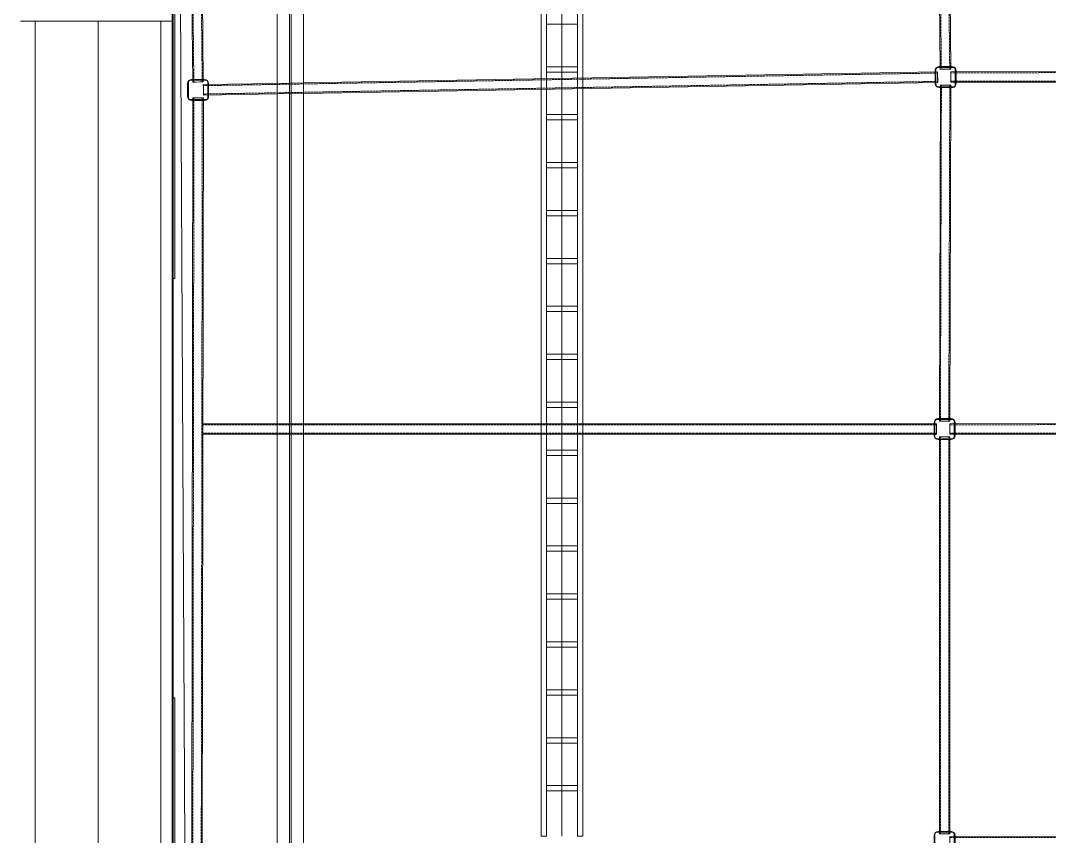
# Model space of a CAD drawing. Header units: centimetres. Extents: x -1906 to 5208, y -261 to 2955.
# Drawn here: x 1038.2 to 1529, y 1243.9 to 1633 of the extents above; entities that cross this region are included whole.
import ezdxf

# ---------------------------------------------------------------- set-up
doc = ezdxf.new("R2010")
doc.units = ezdxf.units.CM
doc.linetypes.add('_Overhead_2_', pattern=[0.47625, 0.3175, -0.15875])
doc.linetypes.add('Hidden', pattern=[0.714375, 0.47625, -0.238125])
for name, color, linetype, lineweight in [('A-CLNG-PATT', 7, 'Continuous', 18), ('A-FLOR', 7, 'Continuous', 18), ('A-WALL', 7, 'Continuous', 18), ('A-WALL-PATT', 7, 'Continuous', 50), ('E-CABL-TRAY', 7, 'Continuous', 18), ('E-CABL-TRAY-CNTR', 7, 'Continuous', 18), ('S-BEAM', 7, 'Continuous', 18), ('S-COLS', 7, 'Continuous', 18)]:
    doc.layers.add(name, color=color, linetype=linetype, lineweight=lineweight)

# ---------------------------------------------------------------- blocks, each defined once
blk = doc.blocks.new('PQ_RVR_EST-01_ZZ_ZZ_MO_T_A_rvt-2-Planta Bodega almacenamiento insumos')
at = {"layer": 'S-BEAM', "color": 254, "lineweight": 9, "true_color": 0xcccccc}
for p, q in [((-4924.2, 1217.71), (-4924.2, 1719.32)), ((-4923.49, 1217.71), (-4923.49, 1719.32)), ((-4930.09, 1217.71), (-4930.09, 1694.24)), ((-4930.09, 1217.71), (-4930.09, 1694.24)), ((-4917.59, 1217.71), (-4917.59, 1694.24)), ((-4917.59, 1217.71), (-4917.59, 1694.24))]:
    blk.add_line(p, q, dxfattribs=at)
at = {"layer": 'S-BEAM', "color": 254, "true_color": 0xcccccc}
for p, q in [((-4924.2, 1694.24), (-4924.2, 1217.71)), ((-4923.49, 1217.71), (-4923.49, 1694.24))]:
    blk.add_line(p, q, dxfattribs=at)
blk = doc.blocks.new('HSS Rectangular-Column - 100 x 100 mm-V97-Planta Bodega almacenamiento insumos')
at = {"layer": 'S-COLS', "color": 253, "lineweight": 9, "true_color": 0xaaaaaa}
for p, q in [((-3.1, 5), (-2.48, 5)), ((-2.36, 5), (-2.21, 5)), ((-2.21, 5), (-2.01, 5)), ((-1.78, 5), (1.56, 5)), ((1.57, 5), (1.81, 5)), ((2.04, 5), (2.24, 5)), ((2.24, 5), (2.39, 5)), ((2.51, 5), (3.09, 5)), ((-5, 2.5), (-5, 3.09)), ((-5, 2.22), (-5, 2.37)), ((-5, 2.03), (-5, 2.22)), ((-5, 1.55), (-5, 1.8)), ((-5, -1.8), (-5, 1.55)), ((-4.6, 3.65), (-4.6, 2.5)), ((-4.6, 2.37), (-4.6, 2.22)), ((-4.6, 2.22), (-4.6, 2.03)), ((-4.6, 1.8), (-4.6, 1.55)), ((-4.6, 1.55), (-4.6, -1.8)), ((-2.49, 4.6), (-3.65, 4.6)), ((-2.21, 4.6), (-2.36, 4.6)), ((-2.01, 4.6), (-2.21, 4.6)), ((1.56, 4.6), (-1.78, 4.6)), ((1.69, 4.6), (1.56, 4.6)), ((2.24, 4.6), (2.04, 4.6)), ((2.39, 4.6), (2.24, 4.6)), ((3.65, 4.6), (2.51, 4.6)), ((4.6, 2.51), (4.6, 3.65)), ((4.6, 2.23), (4.6, 2.38)), ((4.6, 2.04), (4.6, 2.23)), ((4.6, -1.54), (4.6, 1.81)), ((5, 3.09), (5, 2.51)), ((5, 2.38), (5, 2.23)), ((5, 2.23), (5, 2.04)), ((5, 1.81), (5, -1.54)), ((-5, -2.22), (-5, -2.03)), ((-5, -2.37), (-5, -2.22)), ((-5, -3.1), (-5, -2.5)), ((-4.6, -2.03), (-4.6, -2.22)), ((-4.6, -2.22), (-4.6, -2.37)), ((-4.6, -2.5), (-4.6, -3.65)), ((-3.65, -4.6), (-2.5, -4.6)), ((-2.37, -4.6), (-2.22, -4.6)), ((-2.22, -4.6), (-2.03, -4.6)), ((-1.8, -4.6), (-1.55, -4.6)), ((-1.55, -4.6), (1.69, -4.6)), ((2.03, -4.6), (2.22, -4.6)), ((2.22, -4.6), (2.37, -4.6)), ((2.5, -4.6), (3.65, -4.6)), ((4.6, -1.79), (4.6, -1.54)), ((4.6, -1.96), (4.6, -1.79)), ((4.6, -2.21), (4.6, -2.02)), ((4.6, -2.36), (4.6, -2.21)), ((4.6, -3.65), (4.6, -2.49)), ((5, -1.54), (5, -1.78)), ((5, -1.79), (5, -1.96)), ((5, -2.01), (5, -2.21)), ((5, -2.21), (5, -2.36)), ((5, -2.49), (5, -3.1)), ((-2.5, -5), (-3.1, -5)), ((-2.22, -5), (-2.37, -5)), ((-2.03, -5), (-2.22, -5)), ((-1.55, -5), (-1.8, -5)), ((1.79, -5), (-1.55, -5)), ((2.22, -5), (2.03, -5)), ((2.37, -5), (2.22, -5)), ((3.09, -5), (2.5, -5))]:
    blk.add_line(p, q, dxfattribs=at)
for centre, radius, start, end in [((-3.1, 3.09), 1.9, 90, 180), ((3.09, 3.09), 1.91, 360, 90), ((-3.65, 3.65), 0.952, 90, 180), ((3.65, 3.65), 0.953, 360, 90), ((-3.1, -3.1), 1.91, 180, 270), ((-3.65, -3.65), 0.953, 180, 270), ((3.09, -3.1), 1.9, 270, 360), ((3.65, -3.65), 0.952, 270, 0)]:
    blk.add_arc(centre, radius, start, end, dxfattribs=at)
blk = doc.blocks.new('HSS Rectangular-Column - 100 x 100 mm-V98-Planta Bodega almacenamiento insumos')
at = {"layer": 'S-COLS', "color": 253, "lineweight": 9, "true_color": 0xaaaaaa}
for p, q in [((-3.1, 5), (-2.55, 5)), ((-2.43, 5), (-2.28, 5)), ((-2.28, 5), (-2.08, 5)), ((-2.02, 5), (-1.85, 5)), ((-1.85, 5), (1.5, 5)), ((1.5, 5), (1.74, 5)), ((1.97, 5), (2.17, 5)), ((2.17, 5), (2.32, 5)), ((2.45, 5), (3.09, 5)), ((-5, 2.41), (-5, 3.09)), ((-5, 2.14), (-5, 2.29)), ((-5, 1.94), (-5, 2.14)), ((-5, 1.47), (-5, 1.71)), ((-5, -1.88), (-5, 1.46)), ((-4.6, 3.65), (-4.6, 2.42)), ((-4.6, 2.29), (-4.6, 2.14)), ((-4.6, 2.14), (-4.6, 1.95)), ((-4.6, 1.72), (-4.6, 1.47)), ((-4.6, 1.47), (-4.6, -1.87)), ((-2.55, 4.6), (-3.65, 4.6)), ((-2.27, 4.6), (-2.42, 4.6)), ((-2.08, 4.6), (-2.27, 4.6)), ((-1.85, 4.6), (-2.02, 4.6)), ((1.5, 4.6), (-1.85, 4.6)), ((1.75, 4.6), (1.5, 4.6)), ((2.17, 4.6), (1.98, 4.6)), ((2.32, 4.6), (2.17, 4.6)), ((3.65, 4.6), (2.45, 4.6)), ((4.6, 2.51), (4.6, 3.65)), ((4.6, 2.23), (4.6, 2.38)), ((4.6, 2.04), (4.6, 2.23)), ((4.6, -1.54), (4.6, 1.81)), ((5, 3.09), (5, 2.51)), ((5, 2.38), (5, 2.23)), ((5, 2.23), (5, 2.04)), ((5, 1.81), (5, -1.54)), ((-5, -2.05), (-5, -1.88)), ((-5, -2.31), (-5, -2.11)), ((-5, -2.46), (-5, -2.31)), ((-5, -3.1), (-5, -2.59)), ((-4.6, -1.88), (-4.6, -2.05)), ((-4.6, -2.1), (-4.6, -2.3)), ((-4.6, -2.3), (-4.6, -2.45)), ((-4.6, -2.58), (-4.6, -3.65)), ((-3.65, -4.6), (-2.51, -4.6)), ((-2.39, -4.6), (-2.24, -4.6)), ((-2.24, -4.6), (-2.04, -4.6)), ((-1.81, -4.6), (-1.56, -4.6)), ((-1.56, -4.6), (1.78, -4.6)), ((2.01, -4.6), (2.21, -4.6)), ((2.21, -4.6), (2.36, -4.6)), ((2.49, -4.6), (3.65, -4.6)), ((4.6, -1.79), (4.6, -1.54)), ((4.6, -1.96), (4.6, -1.79)), ((4.6, -2.21), (4.6, -2.02)), ((4.6, -2.36), (4.6, -2.21)), ((4.6, -3.65), (4.6, -2.49)), ((5, -1.54), (5, -1.78)), ((5, -1.79), (5, -1.96)), ((5, -2.01), (5, -2.21)), ((5, -2.21), (5, -2.36)), ((5, -2.49), (5, -3.1)), ((-2.51, -5), (-3.1, -5)), ((-2.24, -5), (-2.39, -5)), ((-2.04, -5), (-2.24, -5)), ((-1.57, -5), (-1.81, -5)), ((1.78, -5), (-1.56, -5)), ((2.21, -5), (2.01, -5)), ((2.36, -5), (2.21, -5)), ((3.09, -5), (2.48, -5))]:
    blk.add_line(p, q, dxfattribs=at)
for centre, radius, start, end in [((-3.1, 3.09), 1.9, 90, 120), ((3.09, 3.09), 1.91, 30, 90), ((-3.1, 3.09), 1.9, 120, 180), ((-3.65, 3.65), 0.953, 150, 180), ((-3.65, 3.65), 0.952, 90, 150), ((3.65, 3.65), 0.952, 60, 90), ((3.65, 3.65), 0.953, 360, 60), ((3.09, 3.09), 1.91, 360, 30), ((-3.1, -3.1), 1.91, 180, 270), ((-3.65, -3.65), 0.953, 180, 210), ((-3.65, -3.65), 0.952, 210, 270), ((3.09, -3.1), 1.9, 270, 330), ((3.65, -3.65), 0.952, 270, 0), ((3.09, -3.1), 1.9, 330, 360)]:
    blk.add_arc(centre, radius, start, end, dxfattribs=at)
blk = doc.blocks.new('HSS Rectangular-Column - 100 x 100 mm-V101-Planta Bodega almacenamiento insumos')
at = {"layer": 'S-COLS', "color": 253, "lineweight": 9, "true_color": 0xaaaaaa}
for p, q in [((-3.1, 5), (-2.5, 5)), ((-2.37, 5), (-2.22, 5)), ((-2.22, 5), (-2.03, 5)), ((-1.79, 5), (1.55, 5)), ((1.55, 5), (1.8, 5)), ((2.03, 5), (2.22, 5)), ((2.22, 5), (2.37, 5)), ((2.5, 5), (3.09, 5)), ((-5, 2.41), (-5, 3.09)), ((-5, 2.14), (-5, 2.29)), ((-5, 1.94), (-5, 2.14)), ((-5, 1.47), (-5, 1.71)), ((-5, -1.88), (-5, 1.46)), ((-4.6, 3.65), (-4.6, 2.42)), ((-4.6, 2.29), (-4.6, 2.14)), ((-4.6, 2.14), (-4.6, 1.95)), ((-4.6, 1.72), (-4.6, 1.47)), ((-4.6, 1.47), (-4.6, -1.87)), ((-2.5, 4.6), (-3.65, 4.6)), ((-2.22, 4.6), (-2.37, 4.6)), ((-2.03, 4.6), (-2.22, 4.6)), ((1.55, 4.6), (-1.79, 4.6)), ((1.8, 4.6), (1.55, 4.6)), ((2.22, 4.6), (2.03, 4.6)), ((2.37, 4.6), (2.22, 4.6)), ((3.65, 4.6), (2.5, 4.6)), ((4.6, 2.51), (4.6, 3.65)), ((4.6, 2.23), (4.6, 2.38)), ((4.6, 2.04), (4.6, 2.23)), ((4.6, -1.54), (4.6, 1.81)), ((5, 3.09), (5, 2.51)), ((5, 2.38), (5, 2.23)), ((5, 2.23), (5, 2.04)), ((5, 1.81), (5, -1.54)), ((-5, -2.05), (-5, -1.88)), ((-5, -2.31), (-5, -2.11)), ((-5, -2.46), (-5, -2.31)), ((-5, -3.1), (-5, -2.59)), ((-4.6, -1.88), (-4.6, -2.05)), ((-4.6, -2.1), (-4.6, -2.3)), ((-4.6, -2.3), (-4.6, -2.45)), ((-4.6, -2.58), (-4.6, -3.65)), ((-3.65, -4.6), (-2.5, -4.6)), ((-2.37, -4.6), (-2.23, -4.6)), ((-2.22, -4.6), (-2.03, -4.6)), ((-1.8, -4.6), (-1.56, -4.6)), ((-1.55, -4.6), (1.69, -4.6)), ((2.03, -4.6), (2.21, -4.6)), ((2.22, -4.6), (2.37, -4.6)), ((2.5, -4.6), (3.65, -4.6)), ((4.6, -1.79), (4.6, -1.54)), ((4.6, -1.96), (4.6, -1.79)), ((4.6, -2.21), (4.6, -2.02)), ((4.6, -2.36), (4.6, -2.21)), ((4.6, -3.65), (4.6, -2.49)), ((5, -1.54), (5, -1.78)), ((5, -1.79), (5, -1.96)), ((5, -2.01), (5, -2.21)), ((5, -2.21), (5, -2.36)), ((5, -2.49), (5, -3.1)), ((-2.5, -5), (-3.1, -5)), ((-2.23, -5), (-2.37, -5)), ((-2.03, -5), (-2.22, -5)), ((-1.56, -5), (-1.8, -5)), ((1.69, -5), (-1.55, -5)), ((2.21, -5), (2.03, -5)), ((2.37, -5), (2.22, -5)), ((3.09, -5), (2.5, -5))]:
    blk.add_line(p, q, dxfattribs=at)
for centre, radius, start, end in [((-3.1, 3.09), 1.9, 90, 180), ((3.09, 3.09), 1.91, 360, 90), ((-3.65, 3.65), 0.952, 90, 180), ((3.65, 3.65), 0.953, 360, 90), ((-3.1, -3.1), 1.91, 180, 270), ((-3.65, -3.65), 0.953, 180, 270), ((3.09, -3.1), 1.9, 270, 360), ((3.65, -3.65), 0.952, 270, 0)]:
    blk.add_arc(centre, radius, start, end, dxfattribs=at)
blk = doc.blocks.new('HSS Rectangular-Column - 100 x 100 mm-V102-Planta Bodega almacenamiento insumos')
at = {"layer": 'S-COLS', "color": 253, "lineweight": 9, "true_color": 0xaaaaaa}
for p, q in [((-3.1, 5), (-2.55, 5)), ((-2.43, 5), (-2.28, 5)), ((-2.28, 5), (-2.08, 5)), ((-2.02, 5), (-1.85, 5)), ((-1.85, 5), (1.5, 5)), ((1.5, 5), (1.74, 5)), ((1.97, 5), (2.17, 5)), ((2.17, 5), (2.32, 5)), ((2.55, 5), (3.09, 5)), ((-5, -3.1), (-5, 3.09)), ((-4.6, 3.65), (-4.6, -3.65)), ((-2.55, 4.6), (-3.65, 4.6)), ((-2.27, 4.6), (-2.42, 4.6)), ((-2.08, 4.6), (-2.27, 4.6)), ((-1.85, 4.6), (-2.02, 4.6)), ((1.5, 4.6), (-1.85, 4.6)), ((1.75, 4.6), (1.5, 4.6)), ((2.17, 4.6), (1.98, 4.6)), ((2.32, 4.6), (2.17, 4.6)), ((3.65, 4.6), (2.55, 4.6)), ((4.6, 2.58), (4.6, 3.65)), ((4.6, 2.3), (4.6, 2.45)), ((4.6, 2.1), (4.6, 2.3)), ((4.6, 1.63), (4.6, 1.87)), ((4.6, -1.47), (4.6, 1.58)), ((5, 3.09), (5, 2.59)), ((5, 2.46), (5, 2.31)), ((5, 2.31), (5, 2.11)), ((5, 1.88), (5, 1.64)), ((5, 1.58), (5, -1.46)), ((-3.65, -4.6), (-2.51, -4.6)), ((-2.38, -4.6), (-2.23, -4.6)), ((-2.23, -4.6), (-2.03, -4.6)), ((-1.8, -4.6), (-1.56, -4.6)), ((-1.56, -4.6), (1.79, -4.6)), ((2.02, -4.6), (2.21, -4.6)), ((2.22, -4.6), (2.37, -4.6)), ((2.55, -4.6), (3.65, -4.6)), ((4.6, -1.72), (4.6, -1.47)), ((4.6, -1.89), (4.6, -1.72)), ((4.6, -2.14), (4.6, -1.95)), ((4.6, -2.29), (4.6, -2.14)), ((4.6, -3.65), (4.6, -2.42)), ((5, -1.47), (5, -1.71)), ((5, -1.71), (5, -1.88)), ((5, -1.94), (5, -2.14)), ((5, -2.14), (5, -2.29)), ((5, -2.41), (5, -3.1)), ((-2.51, -5), (-3.1, -5)), ((-2.23, -5), (-2.38, -5)), ((-2.03, -5), (-2.23, -5)), ((-1.56, -5), (-1.8, -5)), ((1.79, -5), (-1.56, -5)), ((2.21, -5), (2.02, -5)), ((2.37, -5), (2.21, -5)), ((3.09, -5), (2.55, -5))]:
    blk.add_line(p, q, dxfattribs=at)
for centre, radius, start, end in [((-3.1, 3.09), 1.9, 90, 180), ((3.09, 3.09), 1.91, 360, 90), ((-3.65, 3.65), 0.952, 90, 180), ((3.65, 3.65), 0.953, 360, 90), ((-3.1, -3.1), 1.91, 180, 210), ((-3.1, -3.1), 1.91, 210, 270), ((-3.65, -3.65), 0.953, 180, 270), ((3.09, -3.1), 1.9, 270, 300), ((3.65, -3.65), 0.952, 270, 0), ((3.09, -3.1), 1.9, 300, 330), ((3.09, -3.1), 1.9, 330, 360)]:
    blk.add_arc(centre, radius, start, end, dxfattribs=at)
blk = doc.blocks.new('HSS Rectangular - 50 x 120-1656451-Planta Bodega almacenamiento insumos')
at = {"layer": 'S-BEAM', "color": 254, "lineweight": 9, "true_color": 0xcccccc}
for p, q in [((94.67, 2.5), (-94.66, 2.5)), ((-94.66, 2.5), (-94.66, 2.02)), ((-94.66, 2.5), (-94.66, 1.55)), ((-94.66, 1.87), (-94.66, 2)), ((-94.66, 1.87), (-94.66, 2)), ((-94.66, 1.72), (-94.66, 1.55)), ((-94.66, 1.55), (-94.66, 1.72)), ((-94.66, 1.55), (-94.66, 1.72)), ((-94.66, -1.55), (-94.66, 1.55)), ((-94.66, 1.52), (-94.66, -1.52)), ((-94.66, 1.05), (-94.66, 1.52)), ((-94.66, 1.05), (-94.66, 1.52)), ((-94.66, -1.05), (-94.66, 1.05)), ((-94.66, 1.05), (-94.66, -1.05)), ((94.67, 1.55), (94.67, 2.5)), ((94.67, 2.02), (94.67, 2.5)), ((94.67, 2), (94.67, 1.87)), ((94.67, 2), (94.67, 1.87)), ((94.67, 1.55), (94.67, 1.72)), ((94.67, 1.72), (94.67, 1.55)), ((94.67, 1.72), (94.67, 1.55)), ((94.67, 1.55), (94.67, -1.55)), ((94.67, -1.52), (94.67, 1.52)), ((94.67, 1.52), (94.67, 1.05)), ((94.67, 1.52), (94.67, 1.05)), ((94.67, -1.05), (94.67, 1.05)), ((94.67, 1.05), (94.67, -1.05)), ((-94.66, -1.52), (-94.66, -1.05)), ((-94.66, -1.52), (-94.66, -1.05)), ((-94.66, -1.55), (-94.66, -1.8)), ((-94.66, -1.55), (-94.66, -2.5)), ((-94.66, -1.72), (-94.66, -1.55)), ((-94.66, -1.72), (-94.66, -1.55)), ((-94.66, -2), (-94.66, -1.87)), ((-94.66, -2), (-94.66, -1.87)), ((-94.66, -2.03), (-94.66, -2.5)), ((-94.66, -2.5), (94.67, -2.5)), ((94.67, -1.05), (94.67, -1.52)), ((94.67, -1.05), (94.67, -1.52)), ((94.67, -2.5), (94.67, -1.55)), ((94.67, -1.8), (94.67, -1.55)), ((94.67, -1.55), (94.67, -1.72)), ((94.67, -1.55), (94.67, -1.72)), ((94.67, -1.87), (94.67, -2)), ((94.67, -1.87), (94.67, -2)), ((94.67, -2.5), (94.67, -2.03))]:
    blk.add_line(p, q, dxfattribs=at)
at = {"layer": 'S-BEAM', "color": 254, "linetype": 'Hidden', "lineweight": 9, "true_color": 0xcccccc}
for p, q in [((94.67, 2), (-94.66, 2)), ((94.67, -2), (-94.66, -2))]:
    blk.add_line(p, q, dxfattribs=at)
blk = doc.blocks.new('HSS Rectangular - 50 x 120-1656541-Planta Bodega almacenamiento insumos')
at = {"layer": 'S-BEAM', "color": 254, "lineweight": 9, "true_color": 0xcccccc}
for p, q in [((80.12, 2.5), (-80.16, 2.5)), ((-80.16, 2.5), (-80.16, 2.02)), ((-80.16, 2.5), (-80.16, 1.55)), ((-80.16, 1.87), (-80.16, 2)), ((-80.16, 1.87), (-80.16, 2)), ((-80.16, 1.72), (-80.16, 1.55)), ((-80.16, 1.55), (-80.16, 1.72)), ((-80.16, 1.55), (-80.16, 1.72)), ((-80.16, -1.55), (-80.16, 1.55)), ((-80.16, 1.52), (-80.16, -1.52)), ((-80.16, 1.05), (-80.16, 1.52)), ((-80.16, 1.05), (-80.16, 1.52)), ((-80.16, -1.05), (-80.16, 1.05)), ((-80.16, 1.05), (-80.16, -1.05)), ((80.12, 1.55), (80.12, 2.5)), ((80.12, 2.02), (80.12, 2.5)), ((80.12, 2), (80.12, 1.87)), ((80.12, 2), (80.12, 1.87)), ((80.12, 1.55), (80.12, 1.72)), ((80.12, 1.72), (80.12, 1.55)), ((80.12, 1.72), (80.12, 1.55)), ((80.12, 1.55), (80.12, -1.55)), ((80.12, -1.2), (80.12, 1.52)), ((80.12, 1.52), (80.12, 1.05)), ((80.12, 1.52), (80.12, 1.05)), ((80.12, -1.05), (80.12, 1.05)), ((80.12, 1.05), (80.12, -1.05)), ((-80.16, -1.52), (-80.16, -1.05)), ((-80.16, -1.52), (-80.16, -1.05)), ((-80.16, -1.55), (-80.16, -1.8)), ((-80.16, -1.55), (-80.16, -1.8)), ((-80.16, -1.72), (-80.16, -1.55)), ((-80.16, -1.72), (-80.16, -1.55)), ((-80.16, -1.8), (-80.16, -2.5)), ((-80.16, -2), (-80.16, -1.87)), ((-80.16, -2), (-80.16, -1.87)), ((-80.16, -2.03), (-80.16, -2.5)), ((-80.16, -2.5), (80.12, -2.5)), ((80.12, -1.05), (80.12, -1.52)), ((80.12, -1.05), (80.12, -1.52)), ((80.12, -1.52), (80.12, -1.29)), ((80.12, -2.5), (80.12, -1.55)), ((80.12, -1.72), (80.12, -1.55)), ((80.12, -1.55), (80.12, -1.72)), ((80.12, -1.55), (80.12, -1.72)), ((80.12, -1.87), (80.12, -2)), ((80.12, -1.87), (80.12, -2)), ((80.12, -2.5), (80.12, -2.03))]:
    blk.add_line(p, q, dxfattribs=at)
at = {"layer": 'S-BEAM', "color": 254, "linetype": 'Hidden', "lineweight": 9, "true_color": 0xcccccc}
for p, q in [((80.12, 2), (-80.16, 2)), ((80.12, -2), (-80.16, -2))]:
    blk.add_line(p, q, dxfattribs=at)
blk = doc.blocks.new('HSS Rectangular - 50 x 120-1656586-Planta Bodega almacenamiento insumos')
at = {"layer": 'S-BEAM', "color": 254, "lineweight": 9, "true_color": 0xcccccc}
for p, q in [((22.09, 2.5), (-87.4, 2.5)), ((-87.4, 2.5), (-87.4, 2.02)), ((-87.4, 2.5), (-87.4, 1.55)), ((-87.4, 1.87), (-87.4, 2)), ((-87.4, 1.87), (-87.4, 2)), ((-87.4, 1.72), (-87.4, 1.55)), ((-87.4, 1.55), (-87.4, 1.72)), ((-87.4, 1.55), (-87.4, 1.72)), ((-87.4, -1.55), (-87.4, 1.55)), ((-87.4, 1.52), (-87.4, -1.24)), ((-87.4, 1.05), (-87.4, 1.52)), ((-87.4, 1.05), (-87.4, 1.52)), ((-87.4, -1.05), (-87.4, 1.05)), ((-87.4, 1.05), (-87.4, -1.05)), ((25.92, 2.5), (22.09, 2.5)), ((26.27, 2.5), (25.92, 2.5)), ((29.6, 2.5), (26.27, 2.5)), ((29.95, 2.5), (29.6, 2.5)), ((33.78, 2.5), (29.95, 2.5)), ((87.38, 2.5), (33.78, 2.5)), ((87.38, 1.55), (87.38, 2.5)), ((87.38, 2.02), (87.38, 2.5)), ((87.38, 2), (87.38, 1.87)), ((87.38, 2), (87.38, 1.87)), ((87.38, 1.55), (87.38, 1.72)), ((87.38, 1.72), (87.38, 1.55)), ((87.38, 1.72), (87.38, 1.55)), ((87.38, 1.55), (87.38, -1.55)), ((87.38, -1.52), (87.38, 1.52)), ((87.38, 1.52), (87.38, 1.05)), ((87.38, 1.52), (87.38, 1.05)), ((87.38, -1.05), (87.38, 1.05)), ((87.38, 1.05), (87.38, -1.05)), ((-87.4, -1.52), (-87.4, -1.05)), ((-87.4, -1.52), (-87.4, -1.05)), ((-87.4, -1.29), (-87.4, -1.52)), ((-87.4, -1.55), (-87.4, -1.72)), ((-87.4, -1.55), (-87.4, -2.5)), ((-87.4, -1.72), (-87.4, -1.55)), ((-87.4, -1.72), (-87.4, -1.55)), ((-87.4, -2), (-87.4, -1.87)), ((-87.4, -2), (-87.4, -1.87)), ((-87.4, -2.03), (-87.4, -2.5)), ((-87.4, -2.5), (22.04, -2.5)), ((22.04, -2.5), (25.87, -2.5)), ((25.87, -2.5), (26.21, -2.5)), ((26.21, -2.5), (29.55, -2.5)), ((29.55, -2.5), (29.89, -2.5)), ((29.89, -2.5), (33.72, -2.5)), ((33.72, -2.5), (87.38, -2.5)), ((87.38, -1.05), (87.38, -1.52)), ((87.38, -1.05), (87.38, -1.52)), ((87.38, -2.5), (87.38, -1.55)), ((87.38, -1.72), (87.38, -1.55)), ((87.38, -1.55), (87.38, -1.72)), ((87.38, -1.55), (87.38, -1.72)), ((87.38, -1.87), (87.38, -2)), ((87.38, -1.87), (87.38, -2)), ((87.38, -2.5), (87.38, -2.03))]:
    blk.add_line(p, q, dxfattribs=at)
at = {"layer": 'S-BEAM', "color": 254, "linetype": 'Hidden', "lineweight": 9, "true_color": 0xcccccc}
for p, q in [((22.09, 2), (-87.4, 2)), ((25.92, 2), (22.09, 2)), ((26.26, 2), (25.92, 2)), ((29.6, 2), (26.26, 2)), ((29.94, 2), (29.6, 2)), ((33.77, 2), (29.94, 2)), ((87.38, 2), (33.77, 2)), ((22.04, -2), (-87.4, -2)), ((25.87, -2), (22.04, -2)), ((26.22, -2), (25.87, -2)), ((29.55, -2), (26.22, -2)), ((29.9, -2), (29.55, -2)), ((33.73, -2), (29.9, -2)), ((87.38, -2), (33.73, -2))]:
    blk.add_line(p, q, dxfattribs=at)
blk = doc.blocks.new('HSS Rectangular - 50 x 120-1656543-Planta Bodega almacenamiento insumos')
at = {"layer": 'S-BEAM', "color": 254, "lineweight": 9, "true_color": 0xcccccc}
for p, q in [((178.61, 2.5), (-178.56, 2.5)), ((-178.56, 2.5), (-178.56, 2.02)), ((-178.56, 2.5), (-178.56, 1.55)), ((-178.56, 1.87), (-178.56, 2)), ((-178.56, 1.87), (-178.56, 2)), ((-178.56, 1.72), (-178.56, 1.55)), ((-178.56, 1.55), (-178.56, 1.72)), ((-178.56, 1.55), (-178.56, 1.72)), ((-178.56, -1.55), (-178.56, 1.55)), ((-178.56, 1.52), (-178.56, -1.52)), ((-178.56, 1.05), (-178.56, 1.52)), ((-178.56, 1.05), (-178.56, 1.52)), ((-178.56, -1.05), (-178.56, 1.05)), ((-178.56, 1.05), (-178.56, -1.05)), ((178.61, 1.55), (178.61, 2.5)), ((178.61, 2.02), (178.61, 2.5)), ((178.61, 2), (178.61, 1.87)), ((178.61, 2), (178.61, 1.87)), ((178.61, 1.55), (178.61, 1.72)), ((178.61, 1.72), (178.61, 1.55)), ((178.61, 1.72), (178.61, 1.55)), ((178.61, 1.55), (178.61, -1.55)), ((178.61, -1.52), (178.61, 1.52)), ((178.61, 1.52), (178.61, 1.05)), ((178.61, 1.52), (178.61, 1.05)), ((178.61, -1.05), (178.61, 1.05)), ((178.61, 1.05), (178.61, -1.05)), ((-178.56, -1.52), (-178.56, -1.05)), ((-178.56, -1.52), (-178.56, -1.05)), ((-178.56, -1.55), (-178.56, -1.72)), ((-178.56, -1.55), (-178.56, -2.5)), ((-178.56, -1.72), (-178.56, -1.55)), ((-178.56, -1.72), (-178.56, -1.55)), ((-178.56, -2), (-178.56, -1.87)), ((-178.56, -2), (-178.56, -1.87)), ((-178.56, -2.03), (-178.56, -2.5)), ((-178.56, -2.5), (178.61, -2.5)), ((178.61, -1.05), (178.61, -1.52)), ((178.61, -1.05), (178.61, -1.52)), ((178.61, -2.5), (178.61, -1.55)), ((178.61, -1.72), (178.61, -1.55)), ((178.61, -1.55), (178.61, -1.72)), ((178.61, -1.55), (178.61, -1.72)), ((178.61, -1.87), (178.61, -2)), ((178.61, -1.87), (178.61, -2)), ((178.61, -2.5), (178.61, -2.03))]:
    blk.add_line(p, q, dxfattribs=at)
at = {"layer": 'S-BEAM', "color": 254, "linetype": 'Hidden', "lineweight": 9, "true_color": 0xcccccc}
for p, q in [((178.61, 2), (-178.56, 2)), ((178.61, -2), (-178.56, -2))]:
    blk.add_line(p, q, dxfattribs=at)
blk = doc.blocks.new('HSS Rectangular - 50 x 120-1656613-Planta Bodega almacenamiento insumos')
at = {"layer": 'S-BEAM', "color": 254, "lineweight": 9, "true_color": 0xcccccc}
for p, q in [((28.23, 2.5), (-87.38, 2.5)), ((-87.38, 2.5), (-87.38, 2.02)), ((-87.38, 2.5), (-87.38, 1.55)), ((-87.38, 1.87), (-87.38, 2)), ((-87.38, 1.87), (-87.38, 2)), ((-87.38, 1.72), (-87.38, 1.55)), ((-87.38, 1.55), (-87.38, 1.72)), ((-87.38, 1.55), (-87.38, 1.72)), ((-87.38, -1.55), (-87.38, 1.55)), ((-87.38, 1.52), (-87.38, -1.52)), ((-87.38, 1.05), (-87.38, 1.52)), ((-87.38, 1.05), (-87.38, 1.52)), ((-87.38, -1.05), (-87.38, 1.05)), ((-87.38, 1.05), (-87.38, -1.05)), ((32.06, 2.5), (28.23, 2.5)), ((32.4, 2.5), (32.06, 2.5)), ((35.74, 2.5), (32.4, 2.5)), ((36.08, 2.5), (35.74, 2.5)), ((39.91, 2.5), (36.08, 2.5)), ((87.4, 2.5), (39.91, 2.5)), ((87.4, 1.55), (87.4, 2.5)), ((87.4, 2.02), (87.4, 2.5)), ((87.4, 2), (87.4, 1.87)), ((87.4, 2), (87.4, 1.87)), ((87.4, 1.55), (87.4, 1.72)), ((87.4, 1.72), (87.4, 1.55)), ((87.4, 1.72), (87.4, 1.55)), ((87.4, 1.55), (87.4, -1.55)), ((87.4, -1.52), (87.4, 1.52)), ((87.4, 1.52), (87.4, 1.05)), ((87.4, 1.52), (87.4, 1.05)), ((87.4, -1.05), (87.4, 1.05)), ((87.4, 1.05), (87.4, -1.05)), ((-87.38, -1.52), (-87.38, -1.05)), ((-87.38, -1.52), (-87.38, -1.05)), ((-87.38, -1.55), (-87.38, -1.72)), ((-87.38, -1.55), (-87.38, -2.22)), ((-87.38, -1.72), (-87.38, -1.55)), ((-87.38, -1.72), (-87.38, -1.55)), ((-87.38, -2), (-87.38, -1.87)), ((-87.38, -2), (-87.38, -1.87)), ((-87.38, -2.03), (-87.38, -2.5)), ((-87.38, -2.22), (-87.38, -2.5)), ((-87.38, -2.5), (28.17, -2.5)), ((28.17, -2.5), (32, -2.5)), ((32, -2.5), (32.35, -2.5)), ((32.35, -2.5), (35.68, -2.5)), ((35.68, -2.5), (36.03, -2.5)), ((36.03, -2.5), (39.85, -2.5)), ((39.85, -2.5), (87.4, -2.5)), ((87.4, -1.05), (87.4, -1.52)), ((87.4, -1.05), (87.4, -1.52)), ((87.4, -2.5), (87.4, -1.55)), ((87.4, -1.72), (87.4, -1.55)), ((87.4, -1.55), (87.4, -1.72)), ((87.4, -1.55), (87.4, -1.72)), ((87.4, -1.87), (87.4, -2)), ((87.4, -1.87), (87.4, -2)), ((87.4, -2.5), (87.4, -2.03))]:
    blk.add_line(p, q, dxfattribs=at)
at = {"layer": 'S-BEAM', "color": 254, "linetype": 'Hidden', "lineweight": 9, "true_color": 0xcccccc}
for p, q in [((28.22, 2), (-87.38, 2)), ((32.05, 2), (28.22, 2)), ((32.4, 2), (32.05, 2)), ((35.73, 2), (32.4, 2)), ((36.08, 2), (35.73, 2)), ((39.9, 2), (36.08, 2)), ((87.4, 2), (39.9, 2)), ((28.18, -2), (-87.38, -2)), ((32.01, -2), (28.18, -2)), ((32.35, -2), (32.01, -2)), ((35.69, -2), (32.35, -2)), ((36.03, -2), (35.69, -2)), ((39.86, -2), (36.03, -2)), ((87.4, -2), (39.86, -2))]:
    blk.add_line(p, q, dxfattribs=at)
blk = doc.blocks.new('HSS Rectangular - 50 x 120-1656266-Planta Bodega almacenamiento insumos')
at = {"layer": 'S-BEAM', "color": 254, "lineweight": 9, "true_color": 0xcccccc}
for p, q in [((210.58, 2.5), (-209.31, 2.5)), ((-209.31, 2.5), (-209.31, 2.02)), ((-209.31, 2.5), (-209.31, 1.55)), ((-209.31, 1.87), (-209.31, 2)), ((-209.31, 1.87), (-209.31, 2)), ((-209.31, 1.72), (-209.31, 1.55)), ((-209.31, 1.55), (-209.31, 1.72)), ((-209.31, 1.55), (-209.31, 1.72)), ((-209.31, -1.55), (-209.31, 1.55)), ((-209.31, 1.52), (-209.31, -1.52)), ((-209.31, 1.05), (-209.31, 1.52)), ((-209.31, 1.05), (-209.31, 1.52)), ((-209.31, -1.05), (-209.31, 1.05)), ((-209.31, 1.05), (-209.31, -1.05)), ((210.58, 1.55), (210.58, 2.5)), ((210.58, 2.02), (210.58, 2.5)), ((210.58, 2), (210.58, 1.87)), ((210.58, 2), (210.58, 1.87)), ((210.58, 1.55), (210.58, 1.72)), ((210.58, 1.72), (210.58, 1.55)), ((210.58, 1.72), (210.58, 1.55)), ((210.58, 1.55), (210.58, -1.55)), ((210.58, -1.52), (210.58, 1.52)), ((210.58, 1.52), (210.58, 1.05)), ((210.58, 1.52), (210.58, 1.05)), ((210.58, -1.05), (210.58, 1.05)), ((210.58, 1.05), (210.58, -1.05)), ((-209.31, -1.52), (-209.31, -1.05)), ((-209.31, -1.52), (-209.31, -1.05)), ((-209.31, -1.55), (-209.31, -1.72)), ((-209.31, -1.55), (-209.31, -1.8)), ((-209.31, -1.72), (-209.31, -1.55)), ((-209.31, -1.72), (-209.31, -1.55)), ((-209.31, -1.8), (-209.31, -2.03)), ((-209.31, -2), (-209.31, -1.87)), ((-209.31, -2), (-209.31, -1.87)), ((-209.31, -2.03), (-209.31, -2.5)), ((-209.31, -2.03), (-209.31, -2.22)), ((-209.31, -2.22), (-209.31, -2.5)), ((-209.31, -2.5), (210.58, -2.5)), ((210.58, -1.05), (210.58, -1.52)), ((210.58, -1.05), (210.58, -1.52)), ((210.58, -2.5), (210.58, -1.55)), ((210.58, -1.72), (210.58, -1.55)), ((210.58, -1.55), (210.58, -1.72)), ((210.58, -1.55), (210.58, -1.72)), ((210.58, -1.87), (210.58, -2)), ((210.58, -1.87), (210.58, -2)), ((210.58, -2.47), (210.58, -2.03)), ((210.58, -2.5), (210.58, -2.47))]:
    blk.add_line(p, q, dxfattribs=at)
at = {"layer": 'S-BEAM', "color": 254, "linetype": 'Hidden', "lineweight": 9, "true_color": 0xcccccc}
for p, q in [((210.58, 2), (-209.31, 2)), ((210.58, -2), (-209.31, -2))]:
    blk.add_line(p, q, dxfattribs=at)
blk = doc.blocks.new('HSS Rectangular - 50 x 120-1656423-Planta Bodega almacenamiento insumos')
at = {"layer": 'S-BEAM', "color": 254, "lineweight": 9, "true_color": 0xcccccc}
for p, q in [((210.57, 2.5), (-209.3, 2.5)), ((-209.3, 2.5), (-209.3, 2.37)), ((-209.3, 2.5), (-209.3, 1.55)), ((-209.3, 2.37), (-209.3, 2.02)), ((-209.3, 1.97), (-209.3, 2)), ((-209.3, 1.87), (-209.3, 2)), ((-209.3, 1.87), (-209.3, 1.97)), ((-209.3, 1.72), (-209.3, 1.55)), ((-209.3, 1.55), (-209.3, 1.72)), ((-209.3, 1.55), (-209.3, 1.72)), ((-209.3, -1.55), (-209.3, 1.55)), ((-209.3, 1.52), (-209.3, -1.52)), ((-209.3, 1.05), (-209.3, 1.52)), ((-209.3, 1.05), (-209.3, 1.52)), ((-209.3, -1.05), (-209.3, 1.05)), ((-209.3, 1.05), (-209.3, -1.05)), ((210.57, 1.55), (210.57, 2.5)), ((210.57, 2.02), (210.57, 2.5)), ((210.57, 2), (210.57, 1.87)), ((210.57, 2), (210.57, 1.87)), ((210.57, 1.55), (210.57, 1.72)), ((210.57, 1.72), (210.57, 1.55)), ((210.57, 1.72), (210.57, 1.55)), ((210.57, 1.55), (210.57, -1.55)), ((210.57, -1.52), (210.57, 1.52)), ((210.57, 1.52), (210.57, 1.05)), ((210.57, 1.52), (210.57, 1.05)), ((210.57, -1.05), (210.57, 1.05)), ((210.57, 1.05), (210.57, -1.05)), ((-209.3, -1.52), (-209.3, -1.05)), ((-209.3, -1.52), (-209.3, -1.05)), ((-209.3, -1.55), (-209.3, -1.72)), ((-209.3, -1.55), (-209.3, -2.5)), ((-209.3, -1.72), (-209.3, -1.55)), ((-209.3, -1.72), (-209.3, -1.55)), ((-209.3, -2), (-209.3, -1.87)), ((-209.3, -2), (-209.3, -1.87)), ((-209.3, -2.03), (-209.3, -2.5)), ((-209.3, -2.5), (210.57, -2.5)), ((210.57, -1.05), (210.57, -1.52)), ((210.57, -1.05), (210.57, -1.52)), ((210.57, -2.5), (210.57, -1.55)), ((210.57, -1.72), (210.57, -1.55)), ((210.57, -1.55), (210.57, -1.72)), ((210.57, -1.55), (210.57, -1.72)), ((210.57, -1.87), (210.57, -2)), ((210.57, -1.87), (210.57, -2)), ((210.57, -2.5), (210.57, -2.03))]:
    blk.add_line(p, q, dxfattribs=at)
at = {"layer": 'S-BEAM', "color": 254, "linetype": 'Hidden', "lineweight": 9, "true_color": 0xcccccc}
for p, q in [((210.57, 2), (-209.3, 2)), ((210.57, -2), (-209.3, -2))]:
    blk.add_line(p, q, dxfattribs=at)
blk = doc.blocks.new('HSS Rectangular - 50 x 120-1656454-Planta Bodega almacenamiento insumos')
at = {"layer": 'S-BEAM', "color": 254, "lineweight": 9, "true_color": 0xcccccc}
for p, q in [((127.67, 2.5), (-174.39, 2.5)), ((-174.39, 2.5), (-174.39, 2.02)), ((-174.39, 2.5), (-174.39, 1.55)), ((-174.39, 1.87), (-174.39, 2)), ((-174.39, 1.87), (-174.39, 2)), ((-174.39, 1.72), (-174.39, 1.55)), ((-174.39, 1.55), (-174.39, 1.72)), ((-174.39, 1.55), (-174.39, 1.72)), ((-174.39, -1.55), (-174.39, 1.55)), ((-174.39, 1.52), (-174.39, -1.52)), ((-174.39, 1.05), (-174.39, 1.52)), ((-174.39, 1.05), (-174.39, 1.52)), ((-174.39, -1.05), (-174.39, 1.05)), ((-174.39, 1.05), (-174.39, -1.05)), ((140.17, 2.5), (127.67, 2.5)), ((175.67, 2.5), (140.17, 2.5)), ((175.67, 1.55), (175.67, 2.5)), ((175.67, 2.02), (175.67, 2.5)), ((175.67, 2), (175.67, 1.87)), ((175.67, 2), (175.67, 1.87)), ((175.67, 1.55), (175.67, 1.72)), ((175.67, 1.72), (175.67, 1.55)), ((175.67, 1.72), (175.67, 1.55)), ((175.67, 1.55), (175.67, -1.55)), ((175.67, -1.52), (175.67, 1.52)), ((175.67, 1.52), (175.67, 1.05)), ((175.67, 1.52), (175.67, 1.05)), ((175.67, -1.05), (175.67, 1.05)), ((175.67, 1.05), (175.67, -1.05)), ((-174.39, -1.52), (-174.39, -1.05)), ((-174.39, -1.29), (-174.39, -1.05)), ((-174.39, -1.52), (-174.39, -1.29)), ((-174.39, -1.55), (-174.39, -1.72)), ((-174.39, -1.55), (-174.39, -2.5)), ((-174.39, -1.72), (-174.39, -1.55)), ((-174.39, -1.72), (-174.39, -1.55)), ((-174.39, -2), (-174.39, -1.87)), ((-174.39, -2), (-174.39, -1.87)), ((-174.39, -2.03), (-174.39, -2.5)), ((-174.39, -2.5), (127.67, -2.5)), ((127.67, -2.5), (140.17, -2.5)), ((140.17, -2.5), (175.67, -2.5)), ((175.67, -1.05), (175.67, -1.52)), ((175.67, -1.05), (175.67, -1.52)), ((175.67, -2.5), (175.67, -1.55)), ((175.67, -1.72), (175.67, -1.55)), ((175.67, -1.55), (175.67, -1.72)), ((175.67, -1.55), (175.67, -1.72)), ((175.67, -1.87), (175.67, -2)), ((175.67, -1.87), (175.67, -2)), ((175.67, -2.22), (175.67, -2.03)), ((175.67, -2.47), (175.67, -2.22)), ((175.67, -2.5), (175.67, -2.47))]:
    blk.add_line(p, q, dxfattribs=at)
at = {"layer": 'S-BEAM', "color": 254, "linetype": 'Hidden', "lineweight": 9, "true_color": 0xcccccc}
for p, q in [((127.67, 2), (-174.39, 2)), ((140.17, 2), (127.67, 2)), ((175.67, 2), (140.17, 2)), ((127.67, -2), (-174.39, -2)), ((140.17, -2), (127.67, -2)), ((175.67, -2), (140.17, -2))]:
    blk.add_line(p, q, dxfattribs=at)
blk = doc.blocks.new('HSS Rectangular - 50 x 120-1656515-Planta Bodega almacenamiento insumos')
at = {"layer": 'S-BEAM', "color": 254, "lineweight": 9, "true_color": 0xcccccc}
for p, q in [((210.57, 2.5), (-209.29, 2.5)), ((-209.29, 2.5), (-209.29, 2.02)), ((-209.29, 2.5), (-209.29, 1.55)), ((-209.29, 1.87), (-209.29, 2)), ((-209.29, 1.97), (-209.29, 2)), ((-209.29, 1.87), (-209.29, 1.97)), ((-209.29, 1.72), (-209.29, 1.55)), ((-209.29, 1.55), (-209.29, 1.72)), ((-209.29, 1.55), (-209.29, 1.72)), ((-209.29, -1.55), (-209.29, 1.55)), ((-209.29, 1.52), (-209.29, -1.52)), ((-209.29, 1.05), (-209.29, 1.52)), ((-209.29, 1.05), (-209.29, 1.52)), ((-209.29, -1.05), (-209.29, 1.05)), ((-209.29, 1.05), (-209.29, -1.05)), ((210.57, 1.55), (210.57, 2.5)), ((210.57, 2.02), (210.57, 2.5)), ((210.57, 2), (210.57, 1.87)), ((210.57, 2), (210.57, 1.87)), ((210.57, 1.55), (210.57, 1.72)), ((210.57, 1.72), (210.57, 1.55)), ((210.57, 1.72), (210.57, 1.55)), ((210.57, 1.55), (210.57, -1.55)), ((210.57, -1.52), (210.57, 1.52)), ((210.57, 1.52), (210.57, 1.05)), ((210.57, 1.52), (210.57, 1.29)), ((210.57, 1.29), (210.57, 1.05)), ((210.57, -1.05), (210.57, 1.05)), ((210.57, 1.05), (210.57, -1.05)), ((-209.29, -1.52), (-209.29, -1.05)), ((-209.29, -1.52), (-209.29, -1.05)), ((-209.29, -1.55), (-209.29, -1.72)), ((-209.29, -1.55), (-209.29, -2.5)), ((-209.29, -1.72), (-209.29, -1.55)), ((-209.29, -1.72), (-209.29, -1.55)), ((-209.29, -2), (-209.29, -1.87)), ((-209.29, -2), (-209.29, -1.87)), ((-209.29, -2.03), (-209.29, -2.5)), ((-209.29, -2.5), (210.57, -2.5)), ((210.57, -1.05), (210.57, -1.29)), ((210.57, -1.05), (210.57, -1.52)), ((210.57, -1.29), (210.57, -1.52)), ((210.57, -2.5), (210.57, -1.55)), ((210.57, -1.72), (210.57, -1.55)), ((210.57, -1.55), (210.57, -1.72)), ((210.57, -1.55), (210.57, -1.72)), ((210.57, -1.87), (210.57, -2)), ((210.57, -1.87), (210.57, -2)), ((210.57, -2.22), (210.57, -2.03)), ((210.57, -2.5), (210.57, -2.22))]:
    blk.add_line(p, q, dxfattribs=at)
at = {"layer": 'S-BEAM', "color": 254, "linetype": 'Hidden', "lineweight": 9, "true_color": 0xcccccc}
for p, q in [((210.57, 2), (-209.29, 2)), ((210.57, -2), (-209.29, -2))]:
    blk.add_line(p, q, dxfattribs=at)
blk = doc.blocks.new('HSS Rectangular - 50 x 120-1656544-Planta Bodega almacenamiento insumos')
at = {"layer": 'S-BEAM', "color": 254, "lineweight": 9, "true_color": 0xcccccc}
for p, q in [((128.09, 2.5), (-174.51, 2.5)), ((-174.51, 2.5), (-174.51, 2.37)), ((-174.51, 2.5), (-174.51, 1.55)), ((-174.51, 2.37), (-174.51, 2.22)), ((-174.51, 2.22), (-174.51, 2.02)), ((-174.51, 1.97), (-174.51, 2)), ((-174.51, 1.87), (-174.51, 2)), ((-174.51, 1.87), (-174.51, 1.97)), ((-174.51, 1.72), (-174.51, 1.55)), ((-174.51, 1.55), (-174.51, 1.72)), ((-174.51, 1.55), (-174.51, 1.72)), ((-174.51, -1.55), (-174.51, 1.55)), ((-174.51, 1.52), (-174.51, -1.52)), ((-174.51, 1.05), (-174.51, 1.52)), ((-174.51, 1.05), (-174.51, 1.52)), ((-174.51, -1.05), (-174.51, 1.05)), ((-174.51, 1.05), (-174.51, -1.05)), ((140.59, 2.5), (128.09, 2.5)), ((175.82, 2.5), (140.59, 2.5)), ((175.82, 1.55), (175.82, 2.5)), ((175.82, 2.47), (175.82, 2.5)), ((175.82, 2.37), (175.82, 2.47)), ((175.82, 2.02), (175.82, 2.37)), ((175.82, 2), (175.82, 2.02)), ((175.82, 2), (175.82, 1.87)), ((175.82, 2), (175.82, 1.87)), ((175.82, 1.55), (175.82, 1.72)), ((175.82, 1.72), (175.82, 1.55)), ((175.82, 1.72), (175.82, 1.55)), ((175.82, 1.55), (175.82, -1.55)), ((175.82, -1.52), (175.82, 1.52)), ((175.82, 1.52), (175.82, 1.05)), ((175.82, 1.52), (175.82, 1.05)), ((175.82, -1.05), (175.82, 1.05)), ((175.82, 1.05), (175.82, -1.05)), ((-174.51, -1.29), (-174.51, -1.05)), ((-174.51, -1.52), (-174.51, -1.05)), ((-174.51, -1.52), (-174.51, -1.29)), ((-174.51, -1.55), (-174.51, -1.72)), ((-174.51, -1.55), (-174.51, -2.5)), ((-174.51, -1.72), (-174.51, -1.55)), ((-174.51, -1.72), (-174.51, -1.55)), ((-174.51, -2), (-174.51, -1.87)), ((-174.51, -2), (-174.51, -1.87)), ((-174.51, -2.03), (-174.51, -2.22)), ((-174.51, -2.22), (-174.51, -2.37)), ((-174.51, -2.37), (-174.51, -2.5)), ((-174.51, -2.5), (128.01, -2.5)), ((128.01, -2.5), (140.51, -2.5)), ((140.51, -2.5), (175.82, -2.5)), ((175.82, -1.05), (175.82, -1.54)), ((175.82, -1.05), (175.82, -1.54)), ((175.82, -1.55), (175.82, -1.54)), ((175.82, -2.5), (175.82, -1.55)), ((175.82, -1.72), (175.82, -1.55)), ((175.82, -1.55), (175.82, -1.72)), ((175.82, -1.55), (175.82, -1.72)), ((175.82, -1.87), (175.82, -2)), ((175.82, -1.87), (175.82, -2)), ((175.82, -2.5), (175.82, -2.03))]:
    blk.add_line(p, q, dxfattribs=at)
at = {"layer": 'S-BEAM', "color": 254, "linetype": 'Hidden', "lineweight": 9, "true_color": 0xcccccc}
for p, q in [((128.08, 2), (-174.51, 2)), ((140.58, 2), (128.08, 2)), ((175.82, 2), (140.58, 2)), ((128.01, -2), (-174.51, -2)), ((140.52, -2), (128.01, -2)), ((175.82, -2), (140.52, -2))]:
    blk.add_line(p, q, dxfattribs=at)
blk = doc.blocks.new('PQ_RVR_ARQ-01_ZZ_ZZ_MO_T_A_rvt-2-Planta Bodega almacenamiento insumos')
at = {"layer": 'A-CLNG-PATT', "true_color": 0xd4d4d4}
h = blk.add_hatch(dxfattribs=at)
h.set_pattern_fill('FP_2', color=254, style=0, pattern_type=2)
h.set_pattern_definition([(90, (-3304.875, 82.28), (-30, 2e-15), [])])
h.paths.add_polyline_path([(-5052.58, 1237.3), (-4980.2, 1237.46), (-4980.2, 1632.79), (-5052.58, 1632.79), (-5052.58, 1237.31)])
at = {"layer": 'A-WALL-PATT', "lineweight": 9, "true_color": 0xdddddd}
blk.add_hatch(color=254, dxfattribs=at).paths.add_polyline_path([(-4979.7, 557.27), (-4979.7, 1872.02), (-4980.2, 1872.02), (-4980.2, 557.27)])
at = {"layer": 'A-FLOR', "color": 254, "linetype": '_Overhead_2_', "lineweight": 9, "true_color": 0xd4d4d4}
for p, q in [((-4974.2, 1237.4), (-4976.67, 1719.32)), ((-4976.67, 1719.32), (-4974.2, 1237.4))]:
    blk.add_line(p, q, dxfattribs=at)
at = {"layer": 'A-WALL', "color": 253, "true_color": 0xaaaaaa}
for p, q in [((-4980.2, 1719.32), (-4980.2, 1209.46)), ((-4979.7, 557.27), (-4979.7, 1719.32)), ((-4978.95, 1719.32), (-4978.95, 1510.1)), ((-4978.95, 1510.1), (-4979.7, 1510.1)), ((-4979.7, 1310.1), (-4978.95, 1310.1)), ((-4978.95, 1310.1), (-4978.95, 1238.9))]:
    blk.add_line(p, q, dxfattribs=at)
at = {"layer": 'A-WALL', "color": 253, "lineweight": 9, "true_color": 0xaaaaaa}
blk.add_line((-4980.2, 1632.79), (-5052.58, 1632.79), dxfattribs=at)
at = {"layer": 'S-BEAM', "color": 253, "lineweight": 9, "true_color": 0xaaaaaa}
for name, p, rotation in [('HSS Rectangular - 50 x 120-1656586-Planta Bodega almacenamiento insumos', (-4612.25, 1697.25), 90.62847160973044), ('HSS Rectangular - 50 x 120-1656613-Planta Bodega almacenamiento insumos', (-4968.87, 1691.12), 90.62847160973044), ('HSS Rectangular - 50 x 120-1656544-Planta Bodega almacenamiento insumos', (-4789.56, 1603.02), 180.9854651177323), ('HSS Rectangular - 50 x 120-1656515-Planta Bodega almacenamiento insumos', (-4398.17, 1606.59), 180.1344447429191), ('HSS Rectangular - 50 x 120-1656541-Planta Bodega almacenamiento insumos', (-4611.5, 1522.15), 89.8293522500055), ('HSS Rectangular - 50 x 120-1656543-Planta Bodega almacenamiento insumos', (-4968.12, 1417.58), 89.92145915065898), ('HSS Rectangular - 50 x 120-1656454-Planta Bodega almacenamiento insumos', (-4789.92, 1438.21), 180), ('HSS Rectangular - 50 x 120-1656423-Planta Bodega almacenamiento insumos', (-4398.67, 1438.71), 180.1344447429191), ('HSS Rectangular - 50 x 120-1656451-Planta Bodega almacenamiento insumos', (-4611.75, 1339.77), 90), ('HSS Rectangular - 50 x 120-1656266-Planta Bodega almacenamiento insumos', (-4398.67, 1241.84), 180.1344447429191)]:
    blk.add_blockref(name, p, dxfattribs=dict(at, rotation=rotation))
at = {"layer": 'S-COLS', "color": 253, "lineweight": 9, "true_color": 0xaaaaaa}
for name, p in [('HSS Rectangular-Column - 100 x 100 mm-V98-Planta Bodega almacenamiento insumos', (-4611.25, 1606.09)), ('HSS Rectangular-Column - 100 x 100 mm-V102-Planta Bodega almacenamiento insumos', (-4967.87, 1599.95)), ('HSS Rectangular-Column - 100 x 100 mm-V97-Planta Bodega almacenamiento insumos', (-4611.75, 1438.21)), ('HSS Rectangular-Column - 100 x 100 mm-V101-Planta Bodega almacenamiento insumos', (-4611.75, 1241.34))]:
    blk.add_blockref(name, p, dxfattribs=at)

msp = doc.modelspace()

# ---------------------------------------------------------------- linework, layer by layer
at = {"layer": 'E-CABL-TRAY', "lineweight": 9}
for p, q in [((1286.47, 1244.02), (1286.47, 2148.15)), ((1289.01, 1244.02), (1289.01, 2148.15)), ((1303.93, 1244.02), (1303.93, 2148.15)), ((1306.47, 1244.02), (1306.47, 2148.15)), ((1303.93, 1631.37), (1289.01, 1631.37)), ((1303.93, 1611.05), (1289.01, 1611.05)), ((1303.93, 1608.51), (1289.01, 1608.51)), ((1303.93, 1588.19), (1289.01, 1588.19)), ((1303.93, 1585.65), (1289.01, 1585.65)), ((1303.93, 1565.33), (1289.01, 1565.33)), ((1303.93, 1562.79), (1289.01, 1562.79)), ((1303.93, 1542.47), (1289.01, 1542.47)), ((1303.93, 1539.93), (1289.01, 1539.93)), ((1303.93, 1519.61), (1289.01, 1519.61)), ((1303.93, 1517.07), (1289.01, 1517.07)), ((1303.93, 1496.75), (1289.01, 1496.75)), ((1303.93, 1494.21), (1289.01, 1494.21)), ((1303.93, 1473.89), (1289.01, 1473.89)), ((1303.93, 1471.35), (1289.01, 1471.35)), ((1303.93, 1451.03), (1289.01, 1451.03)), ((1303.93, 1448.49), (1289.01, 1448.49)), ((1303.93, 1428.17), (1289.01, 1428.17)), ((1303.93, 1425.63), (1289.01, 1425.63)), ((1303.93, 1405.31), (1289.01, 1405.31)), ((1303.93, 1402.77), (1289.01, 1402.77)), ((1303.93, 1382.45), (1289.01, 1382.45)), ((1303.93, 1379.91), (1289.01, 1379.91)), ((1303.93, 1359.59), (1289.01, 1359.59)), ((1303.93, 1357.05), (1289.01, 1357.05)), ((1303.93, 1336.73), (1289.01, 1336.73)), ((1303.93, 1334.19), (1289.01, 1334.19)), ((1303.93, 1313.87), (1289.01, 1313.87)), ((1303.93, 1311.33), (1289.01, 1311.33)), ((1303.93, 1291.01), (1289.01, 1291.01)), ((1303.93, 1288.47), (1289.01, 1288.47)), ((1303.93, 1268.15), (1289.01, 1268.15)), ((1303.93, 1265.61), (1289.01, 1265.61)), ((1289.01, 1244.02), (1286.47, 1244.02)), ((1306.47, 1244.02), (1303.93, 1244.02))]:
    msp.add_line(p, q, dxfattribs=at)
at = {"layer": 'E-CABL-TRAY-CNTR', "lineweight": 9}
msp.add_line((1296.47, 1244.02), (1296.47, 2148.15), dxfattribs=at)

# ---------------------------------------------------------------- block references
at = {"lineweight": 5}
for name in ['PQ_RVR_ARQ-01_ZZ_ZZ_MO_T_A_rvt-2-Planta Bodega almacenamiento insumos', 'PQ_RVR_EST-01_ZZ_ZZ_MO_T_A_rvt-2-Planta Bodega almacenamiento insumos']:
    msp.add_blockref(name, (6090.75, 0), dxfattribs=at)

doc.saveas('drawing.dxf')
